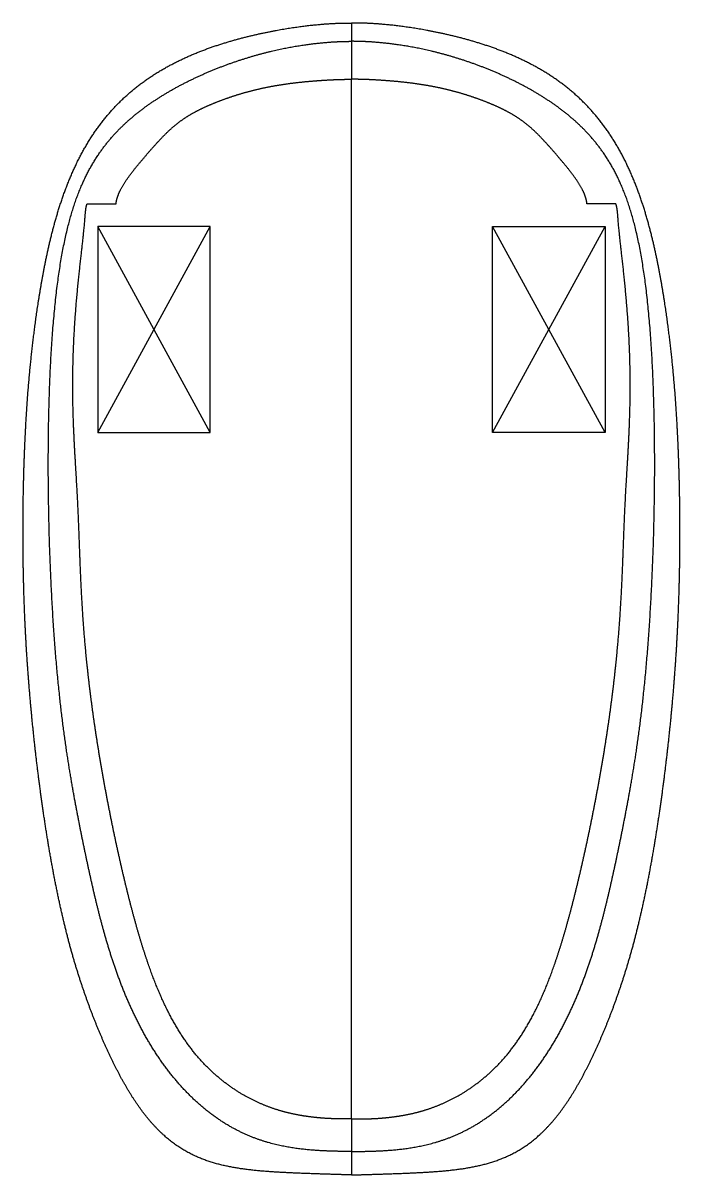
# Model space of a CAD drawing. Header units: inches. Extents: x -17.6 to 17.5, y -29.1 to 32.4.
import ezdxf

# ---------------------------------------------------------------- set-up
doc = ezdxf.new("R2010")
doc.units = ezdxf.units.IN
doc.layers.get('0').update_dxf_attribs({"linetype": 'CONTINUOUS'})

msp = doc.modelspace()

# ---------------------------------------------------------------- linework, layer by layer
for p, q in [((-0.019, 32.428), (-0.019, 29.428)), ((-0.019, -26.054), (-0.019, 29.428)), ((-14.144, 22.771), (-12.597, 22.771)), ((14.106, 22.771), (12.559, 22.771)), ((-13.559, 21.578), (-13.559, 10.578)), ((-7.559, 21.578), (-13.559, 21.578)), ((-7.559, 10.578), (-13.559, 21.578)), ((-13.559, 10.578), (-7.559, 21.578)), ((-7.559, 10.578), (-7.559, 21.578)), ((7.52, 10.578), (7.52, 21.578)), ((7.52, 21.578), (13.52, 21.578)), ((13.52, 10.578), (7.52, 21.578)), ((7.52, 10.578), (13.52, 21.578)), ((13.52, 21.578), (13.52, 10.578)), ((-13.559, 10.578), (-7.559, 10.578)), ((13.52, 10.578), (7.52, 10.578)), ((-0.019, -26.054), (-0.019, -29.054))]:
    msp.add_line(p, q)
for points in [[(-0.019, -29.054), (-0.239, -29.048), (-0.682, -29.035), (-1.355, -29.015), (-2.272, -28.986), (-3.447, -28.941), (-4.642, -28.874), (-5.844, -28.757), (-7.025, -28.546), (-8.155, -28.189), (-9.208, -27.644), (-10.164, -26.893), (-11.017, -25.952), (-11.775, -24.862), (-12.451, -23.671), (-13.059, -22.423), (-13.613, -21.143), (-14.12, -19.827), (-14.585, -18.463), (-15.011, -17.033), (-15.399, -15.52), (-15.751, -13.923), (-16.069, -12.258), (-16.354, -10.545), (-16.606, -8.811), (-16.828, -7.079), (-17.02, -5.368), (-17.182, -3.68), (-17.316, -2.009), (-17.421, -0.342), (-17.498, 1.334), (-17.546, 3.026), (-17.567, 4.734), (-17.562, 6.44), (-17.532, 8.118), (-17.477, 9.74), (-17.4, 11.285), (-17.301, 12.743), (-17.178, 14.127), (-17.031, 15.472), (-16.855, 16.825), (-16.64, 18.229), (-16.371, 19.712), (-16.024, 21.272), (-15.566, 22.875), (-14.968, 24.466), (-14.201, 25.983), (-13.249, 27.368), (-12.113, 28.572), (-10.815, 29.579), (-9.397, 30.39), (-7.911, 31.025), (-6.41, 31.51), (-4.945, 31.874), (-3.554, 32.139), (-2.259, 32.319), (-1.308, 32.401), (-0.644, 32.428), (-0.224, 32.43), (-0.019, 32.428)], [(-0.019, -29.054), (0.201, -29.048), (0.643, -29.035), (1.317, -29.015), (2.234, -28.986), (3.408, -28.941), (4.604, -28.874), (5.805, -28.757), (6.986, -28.546), (8.117, -28.189), (9.17, -27.644), (10.125, -26.893), (10.979, -25.952), (11.737, -24.862), (12.412, -23.671), (13.021, -22.423), (13.574, -21.143), (14.081, -19.827), (14.546, -18.463), (14.972, -17.033), (15.361, -15.52), (15.713, -13.923), (16.031, -12.258), (16.315, -10.545), (16.568, -8.811), (16.789, -7.079), (16.981, -5.368), (17.144, -3.68), (17.278, -2.009), (17.383, -0.342), (17.459, 1.334), (17.508, 3.026), (17.529, 4.734), (17.524, 6.44), (17.493, 8.118), (17.439, 9.74), (17.362, 11.285), (17.262, 12.743), (17.14, 14.127), (16.993, 15.472), (16.817, 16.825), (16.602, 18.229), (16.333, 19.712), (15.985, 21.272), (15.528, 22.875), (14.93, 24.466), (14.162, 25.983), (13.211, 27.368), (12.074, 28.572), (10.777, 29.579), (9.359, 30.39), (7.872, 31.025), (6.372, 31.51), (4.907, 31.874), (3.516, 32.139), (2.221, 32.319), (1.27, 32.401), (0.606, 32.428), (0.186, 32.43), (-0.019, 32.428)], [(-0.019, -27.801), (-0.253, -27.801), (-0.734, -27.797), (-1.494, -27.78), (-2.577, -27.72), (-4.012, -27.5), (-5.48, -27.046), (-6.927, -26.294), (-8.302, -25.237), (-9.56, -23.905), (-10.665, -22.353), (-11.599, -20.653), (-12.361, -18.873), (-12.971, -17.077), (-13.461, -15.31), (-13.868, -13.599), (-14.226, -11.944), (-14.559, -10.312), (-14.878, -8.635), (-15.183, -6.832), (-15.467, -4.825), (-15.72, -2.554), (-15.93, 0.001), (-16.09, 2.811), (-16.193, 5.806), (-16.23, 8.891), (-16.194, 11.957), (-16.076, 14.897), (-15.862, 17.612), (-15.535, 20.031), (-15.074, 22.119), (-14.452, 23.888), (-13.644, 25.376), (-12.636, 26.635), (-11.429, 27.717), (-10.046, 28.656), (-8.538, 29.463), (-6.967, 30.134), (-5.397, 30.663), (-3.886, 31.047), (-2.47, 31.296), (-1.429, 31.405), (-0.703, 31.444), (-0.243, 31.453), (-0.019, 31.453)], [(-0.019, -27.801), (0.215, -27.801), (0.696, -27.797), (1.456, -27.78), (2.538, -27.72), (3.974, -27.5), (5.442, -27.046), (6.889, -26.294), (8.264, -25.237), (9.521, -23.905), (10.627, -22.353), (11.56, -20.653), (12.322, -18.873), (12.932, -17.077), (13.423, -15.31), (13.83, -13.599), (14.188, -11.944), (14.521, -10.312), (14.84, -8.635), (15.145, -6.832), (15.429, -4.825), (15.681, -2.554), (15.892, 0.001), (16.052, 2.811), (16.154, 5.806), (16.192, 8.891), (16.156, 11.957), (16.038, 14.897), (15.824, 17.612), (15.497, 20.031), (15.036, 22.119), (14.414, 23.888), (13.606, 25.376), (12.598, 26.635), (11.39, 27.717), (10.008, 28.656), (8.5, 29.463), (6.928, 30.134), (5.358, 30.663), (3.847, 31.047), (2.432, 31.296), (1.391, 31.405), (0.664, 31.444), (0.205, 31.453), (-0.019, 31.453)], [(-12.597, 22.771), (-12.588, 22.853), (-12.559, 23.021), (-12.483, 23.277), (-12.32, 23.627), (-12.033, 24.077), (-11.692, 24.531), (-11.323, 24.982), (-10.949, 25.422), (-10.581, 25.844), (-10.221, 26.239), (-9.863, 26.604), (-9.501, 26.933), (-9.127, 27.226), (-8.736, 27.486), (-8.327, 27.717), (-7.901, 27.926), (-7.459, 28.119), (-7.001, 28.3), (-6.527, 28.47), (-6.036, 28.63), (-5.525, 28.778), (-4.996, 28.91), (-4.45, 29.026), (-3.893, 29.125), (-3.334, 29.207), (-2.782, 29.273), (-2.246, 29.325), (-1.736, 29.365), (-1.255, 29.394), (-0.807, 29.414), (-0.476, 29.423), (-0.242, 29.427), (-0.092, 29.428), (-0.019, 29.428)], [(12.559, 22.771), (12.55, 22.853), (12.521, 23.021), (12.445, 23.277), (12.282, 23.627), (11.995, 24.077), (11.654, 24.531), (11.285, 24.982), (10.911, 25.422), (10.543, 25.844), (10.182, 26.239), (9.825, 26.604), (9.462, 26.933), (9.088, 27.226), (8.697, 27.486), (8.289, 27.717), (7.863, 27.926), (7.42, 28.119), (6.963, 28.3), (6.489, 28.47), (5.997, 28.63), (5.487, 28.778), (4.958, 28.91), (4.412, 29.026), (3.855, 29.125), (3.296, 29.207), (2.744, 29.273), (2.208, 29.325), (1.697, 29.365), (1.217, 29.394), (0.769, 29.414), (0.438, 29.423), (0.204, 29.427), (0.054, 29.428), (-0.019, 29.428)], [(-0.019, -26.054), (-0.166, -26.059), (-0.459, -26.065), (-0.896, -26.063), (-1.471, -26.039), (-2.18, -25.971), (-2.881, -25.864), (-3.579, -25.709), (-4.279, -25.496), (-4.985, -25.216), (-5.695, -24.86), (-6.402, -24.422), (-7.092, -23.901), (-7.752, -23.298), (-8.368, -22.617), (-8.936, -21.861), (-9.454, -21.036), (-9.924, -20.148), (-10.35, -19.202), (-10.739, -18.203), (-11.097, -17.154), (-11.429, -16.058), (-11.743, -14.918), (-12.043, -13.735), (-12.331, -12.512), (-12.61, -11.253), (-12.878, -9.962), (-13.135, -8.643), (-13.376, -7.305), (-13.6, -5.954), (-13.802, -4.601), (-13.98, -3.256), (-14.132, -1.933), (-14.257, -0.645), (-14.355, 0.6), (-14.429, 1.796), (-14.483, 2.943), (-14.525, 4.05), (-14.563, 5.136), (-14.607, 6.223), (-14.663, 7.341), (-14.733, 8.519), (-14.81, 9.786), (-14.878, 11.171), (-14.916, 12.689), (-14.904, 14.339), (-14.83, 16.088), (-14.692, 17.872), (-14.514, 19.57), (-14.334, 21.031), (-14.25, 21.969), (-14.229, 22.372), (-14.199, 22.587), (-14.165, 22.712), (-14.144, 22.771)], [(-0.019, -26.054), (0.128, -26.059), (0.421, -26.065), (0.857, -26.063), (1.433, -26.039), (2.142, -25.971), (2.843, -25.864), (3.54, -25.709), (4.24, -25.496), (4.946, -25.216), (5.657, -24.86), (6.364, -24.422), (7.054, -23.901), (7.713, -23.298), (8.33, -22.617), (8.898, -21.861), (9.416, -21.036), (9.886, -20.148), (10.312, -19.202), (10.701, -18.203), (11.058, -17.154), (11.391, -16.058), (11.705, -14.918), (12.004, -13.735), (12.293, -12.512), (12.572, -11.253), (12.84, -9.962), (13.097, -8.643), (13.338, -7.305), (13.562, -5.954), (13.764, -4.601), (13.942, -3.256), (14.094, -1.933), (14.218, -0.645), (14.316, 0.6), (14.39, 1.796), (14.445, 2.943), (14.486, 4.05), (14.525, 5.136), (14.569, 6.223), (14.625, 7.341), (14.695, 8.519), (14.772, 9.786), (14.84, 11.171), (14.878, 12.689), (14.866, 14.339), (14.791, 16.088), (14.653, 17.872), (14.476, 19.57), (14.296, 21.031), (14.211, 21.969), (14.191, 22.372), (14.161, 22.587), (14.126, 22.712), (14.106, 22.771)]]:
    msp.add_open_spline(points, degree=5)

doc.saveas('drawing.dxf')
